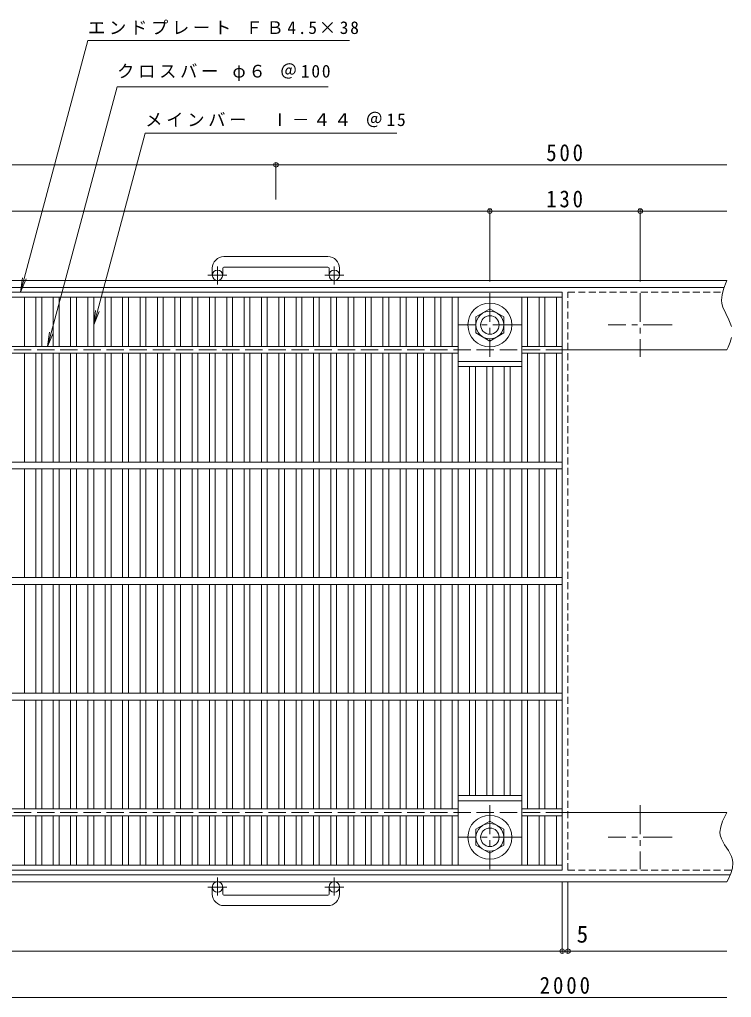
# Model space of a CAD drawing. Units: millimetres at full size, sheet at 1:5; details may follow other scales. Extents: x -903 to 930, y -691 to 665.
# Drawn here: x -297 to 319, y -180 to 665 of the extents above; entities that cross this region are included whole.
import ezdxf
from ezdxf.enums import TextEntityAlignment as Align

# ---------------------------------------------------------------- set-up
doc = ezdxf.new("R2010")
doc.units = ezdxf.units.MM
doc.header["$LTSCALE"] = 5
doc.header["$PDMODE"] = 32
doc.header["$PDSIZE"] = 4
for name, pattern in [('CHAIN1', [8, 5, -1, 1, -1]), ('DASHED1', [1.8, 1.2, -0.6]), ('DASHED3', [4, 3, -1])]:
    doc.linetypes.add(name, pattern=pattern)
for name, color, linetype, lineweight in [('E-1', 2, 'Continuous', 9), ('E-2', 3, 'Continuous', 9), ('E-4', 7, 'Continuous', 9), ('E-5', 7, 'Continuous', 9), ('E-A', 2, 'Continuous', 9)]:
    doc.layers.add(name, color=color, linetype=linetype, lineweight=lineweight)
doc.styles.add('ＭＳ ゴシック', font='')
doc.styles.get('ＭＳ ゴシック').set_extended_font_data('MS Gothic')

msp = doc.modelspace()

# ---------------------------------------------------------------- linework, layer by layer
at = {"layer": 'E-1'}
for p, q in [((-29.999, 460.442), (-120, 460.442)), ((-130, 450.444), (-130, 444.344)), ((-121, 450.444), (-121, 444.344)), ((-120, 451.442), (-29.999, 451.442)), ((-28.999, 450.442), (-28.999, 444.343)), ((-20, 450.442), (-20, 444.343)), ((315.001, 439.843), (-825, 439.843)), ((315.001, 439.843), (313.882, 437.048)), ((312.715, 433.842), (-825, 433.842)), ((312.132, 432.241), (310.874, 427.469)), ((313.882, 437.048), (312.132, 432.241)), ((310.874, 427.469), (310.421, 422.753)), ((310.421, 422.753), (310.65, 420.053)), ((310.65, 420.053), (311.484, 416.778)), ((311.484, 416.778), (313.905, 411.204)), ((313.905, 411.204), (316.726, 405.669)), ((316.726, 405.669), (318.963, 400.111)), ((319.039, 390.459), (317.757, 386.36)), ((316.066, 382.238), (315.001, 379.842)), ((317.757, 386.36), (316.066, 382.238)), ((315.001, 379.842), (173.501, 379.842)), ((315.001, -20.158), (173.501, -20.158)), ((317.68, -74.158), (-825, -74.158)), ((315.001, -80.158), (-825, -80.158)), ((-130, -90.758), (-130, -84.658)), ((-121, -90.758), (-121, -84.658)), ((-120, -91.758), (-29.999, -91.758)), ((-28.999, -90.758), (-28.999, -84.658)), ((-20, -90.758), (-20, -84.658)), ((-29.999, -100.758), (-120, -100.758))]:
    msp.add_line(p, q, dxfattribs=at)
at = {"layer": 'E-1', "linetype": 'CHAIN1'}
for p, q in [((-125.5, 436.236), (-125.5, 451.834)), ((-24.5, 436.234), (-24.5, 451.832)), ((-117.337, 444.344), (-133.744, 444.344)), ((-16.336, 444.343), (-32.744, 444.343)), ((-125.5, -76.551), (-125.5, -92.148)), ((-24.5, -76.551), (-24.5, -92.148)), ((-117.337, -84.658), (-133.744, -84.658)), ((-16.336, -84.658), (-32.744, -84.658))]:
    msp.add_line(p, q, dxfattribs=at)
at = {"layer": 'E-1', "linetype": 'DASHED3'}
for p, q in [((173.501, 379.842), (-825, 379.842)), ((173.501, -20.158), (-825, -20.158))]:
    msp.add_line(p, q, dxfattribs=at)
at = {"layer": 'E-1'}
msp.add_lwpolyline([(315.001, -20.158), (313.549, -22.978), (311.27, -27.819), (309.616, -32.601), (308.981, -37.289), (309.235, -39.949), (310.171, -42.969), (312.924, -48.072), (316.207, -53.132), (318.965, -58.253), (319.907, -61.292), (320.167, -63.826), (319.657, -68.293), (318.239, -72.852), (316.263, -77.469), (315.001, -80.158)], dxfattribs=at)
for centre in [(-125.5, 444.344), (-24.5, 444.343), (-125.5, -84.658), (-24.5, -84.658)]:
    msp.add_circle(centre, 4.5, dxfattribs=at)
for centre, radius, start, end in [((-120, 450.444), 10, 90, 180), ((-29.999, 450.442), 10, 0, 90), ((-120, 450.444), 1, 90, 180), ((-29.999, 450.442), 1, 0, 90), ((-120, -90.758), 10, 180, 270), ((-120, -90.758), 1, 180, 270), ((-29.999, -90.758), 10, 270, 0), ((-29.999, -90.758), 1, 270, 0)]:
    msp.add_arc(centre, radius, start, end, dxfattribs=at)
at = {"layer": 'E-2'}
for p, q in [((-822.5, 429.842), (172.5, 429.842)), ((-822.5, 425.341), (172.5, 425.341)), ((-292.5, 382.842), (-292.5, 425.341)), ((-282.5, 382.842), (-282.5, 425.341)), ((-277.5, 382.842), (-277.5, 425.341)), ((-267.5, 382.842), (-267.5, 425.341)), ((-262.5, 382.842), (-262.5, 425.341)), ((-252.5, 382.842), (-252.5, 425.341)), ((-247.5, 382.842), (-247.5, 425.341)), ((-237.5, 382.842), (-237.5, 425.341)), ((-232.5, 382.842), (-232.5, 425.341)), ((-222.5, 382.842), (-222.5, 425.341)), ((-217.5, 382.842), (-217.5, 425.341)), ((-207.5, 382.842), (-207.5, 425.341)), ((-202.5, 382.842), (-202.5, 425.341)), ((-192.5, 382.842), (-192.5, 425.341)), ((-187.5, 382.842), (-187.5, 425.341)), ((-177.5, 382.842), (-177.5, 425.341)), ((-172.5, 382.842), (-172.5, 425.341)), ((-162.5, 382.842), (-162.5, 425.341)), ((-157.5, 382.842), (-157.5, 425.341)), ((-147.5, 382.842), (-147.5, 425.341)), ((-142.5, 382.842), (-142.5, 425.341)), ((-132.5, 382.842), (-132.5, 425.341)), ((-127.5, 382.842), (-127.5, 425.341)), ((-117.5, 382.842), (-117.5, 425.341)), ((-112.5, 382.842), (-112.5, 425.341)), ((-102.5, 382.842), (-102.5, 425.341)), ((-97.5, 382.842), (-97.5, 425.341)), ((-87.5, 382.842), (-87.5, 425.341)), ((-82.5, 382.842), (-82.5, 425.341)), ((-72.5, 382.842), (-72.5, 425.341)), ((-67.5, 382.842), (-67.5, 425.341)), ((-57.5, 382.842), (-57.5, 425.341)), ((-52.5, 382.842), (-52.5, 425.341)), ((-42.501, 382.842), (-42.501, 425.341)), ((-37.5, 382.842), (-37.5, 425.341)), ((-27.5, 382.842), (-27.5, 425.341)), ((-22.5, 382.842), (-22.5, 425.341)), ((-12.5, 382.842), (-12.5, 425.341)), ((-7.5, 382.842), (-7.5, 425.341)), ((2.5, 382.842), (2.5, 425.341)), ((7.5, 382.842), (7.5, 425.341)), ((17.5, 382.842), (17.5, 425.341)), ((22.5, 382.842), (22.5, 425.341)), ((32.5, 382.842), (32.5, 425.341)), ((37.5, 382.842), (37.5, 425.341)), ((47.5, 382.842), (47.5, 425.341)), ((52.5, 382.842), (52.5, 425.341)), ((62.5, 382.842), (62.5, 425.341)), ((67.5, 382.842), (67.5, 425.341)), ((77.5, 382.842), (77.5, 425.341)), ((82.5, 282.842), (82.5, 425.341)), ((137.499, 282.842), (137.499, 425.341)), ((142.5, 382.842), (142.5, 425.341)), ((152.499, 382.842), (152.499, 425.341)), ((157.5, 382.842), (157.5, 425.341)), ((167.5, 382.842), (167.5, 425.341)), ((172.5, -70.159), (172.5, 429.842)), ((82.5, 382.842), (-732.5, 382.842)), ((172.5, 382.842), (137.499, 382.842)), ((82.5, 376.841), (-732.5, 376.841)), ((-292.5, 282.842), (-292.5, 376.841)), ((-282.5, 282.842), (-282.5, 376.841)), ((-277.5, 282.842), (-277.5, 376.841)), ((-267.5, 282.842), (-267.5, 376.841)), ((-262.5, 282.842), (-262.5, 376.841)), ((-252.5, 282.842), (-252.5, 376.841)), ((-247.5, 282.842), (-247.5, 376.841)), ((-237.5, 282.842), (-237.5, 376.841)), ((-232.5, 282.842), (-232.5, 376.841)), ((-222.5, 282.842), (-222.5, 376.841)), ((-217.5, 282.842), (-217.5, 376.841)), ((-207.5, 282.842), (-207.5, 376.841)), ((-202.5, 282.842), (-202.5, 376.841)), ((-192.5, 282.842), (-192.5, 376.841)), ((-187.5, 282.842), (-187.5, 376.841)), ((-177.5, 282.842), (-177.5, 376.841)), ((-172.5, 282.842), (-172.5, 376.841)), ((-162.5, 282.842), (-162.5, 376.841)), ((-157.5, 282.842), (-157.5, 376.841)), ((-147.5, 282.842), (-147.5, 376.841)), ((-142.5, 282.842), (-142.5, 376.841)), ((-132.5, 282.842), (-132.5, 376.841)), ((-127.5, 282.842), (-127.5, 376.841)), ((-117.5, 282.842), (-117.5, 376.841)), ((-112.5, 282.842), (-112.5, 376.841)), ((-102.5, 282.842), (-102.5, 376.841)), ((-97.5, 282.842), (-97.5, 376.841)), ((-87.5, 282.842), (-87.5, 376.841)), ((-82.5, 282.842), (-82.5, 376.841)), ((-72.5, 282.842), (-72.5, 376.841)), ((-67.5, 282.842), (-67.5, 376.841)), ((-57.5, 282.842), (-57.5, 376.841)), ((-52.5, 282.842), (-52.5, 376.841)), ((-42.501, 282.842), (-42.501, 376.841)), ((-37.5, 282.842), (-37.5, 376.841)), ((-27.5, 282.842), (-27.5, 376.841)), ((-22.5, 282.842), (-22.5, 376.841)), ((-12.5, 282.842), (-12.5, 376.841)), ((-7.5, 282.842), (-7.5, 376.841)), ((2.5, 282.842), (2.5, 376.841)), ((7.5, 282.842), (7.5, 376.841)), ((17.5, 282.842), (17.5, 376.841)), ((22.5, 282.842), (22.5, 376.841)), ((32.5, 282.842), (32.5, 376.841)), ((37.5, 282.842), (37.5, 376.841)), ((47.5, 282.842), (47.5, 376.841)), ((52.5, 282.842), (52.5, 376.841)), ((62.5, 282.842), (62.5, 376.841)), ((67.5, 282.842), (67.5, 376.841)), ((77.5, 282.842), (77.5, 376.841)), ((172.5, 376.841), (137.499, 376.841)), ((142.5, 282.842), (142.5, 376.841)), ((152.499, 282.842), (152.499, 376.841)), ((157.5, 282.842), (157.5, 376.841)), ((167.5, 282.842), (167.5, 376.841)), ((82.5, 369.841), (137.499, 369.841)), ((82.5, 365.342), (137.499, 365.342)), ((92.5, 282.842), (92.5, 365.342)), ((97.5, 282.842), (97.5, 365.342)), ((107.5, 282.842), (107.5, 365.342)), ((112.5, 282.842), (112.5, 365.342)), ((122.5, 282.842), (122.5, 365.342)), ((127.5, 282.842), (127.5, 365.342)), ((172.5, 282.842), (-822.5, 282.842)), ((172.5, 276.842), (-822.5, 276.842)), ((-292.5, 182.842), (-292.5, 276.842)), ((-282.5, 182.842), (-282.5, 276.842)), ((-277.5, 182.842), (-277.5, 276.842)), ((-267.5, 182.842), (-267.5, 276.842)), ((-262.5, 182.842), (-262.5, 276.842)), ((-252.5, 182.842), (-252.5, 276.842)), ((-247.5, 182.842), (-247.5, 276.842)), ((-237.5, 182.842), (-237.5, 276.842)), ((-232.5, 182.842), (-232.5, 276.842)), ((-222.5, 182.842), (-222.5, 276.842)), ((-217.5, 182.842), (-217.5, 276.842)), ((-207.5, 182.842), (-207.5, 276.842)), ((-202.5, 182.842), (-202.5, 276.842)), ((-192.5, 182.842), (-192.5, 276.842)), ((-187.5, 182.842), (-187.5, 276.842)), ((-177.5, 182.842), (-177.5, 276.842)), ((-172.5, 182.842), (-172.5, 276.842)), ((-162.5, 182.842), (-162.5, 276.842)), ((-157.5, 182.842), (-157.5, 276.842)), ((-147.5, 182.842), (-147.5, 276.842)), ((-142.5, 182.842), (-142.5, 276.842)), ((-132.5, 182.842), (-132.5, 276.842)), ((-127.5, 182.842), (-127.5, 276.842)), ((-117.5, 182.842), (-117.5, 276.842)), ((-112.5, 182.842), (-112.5, 276.842)), ((-102.5, 182.842), (-102.5, 276.842)), ((-97.5, 182.842), (-97.5, 276.842)), ((-87.5, 182.842), (-87.5, 276.842)), ((-82.5, 182.842), (-82.5, 276.842)), ((-72.5, 182.842), (-72.5, 276.842)), ((-67.5, 182.842), (-67.5, 276.842)), ((-57.5, 182.842), (-57.5, 276.842)), ((-52.5, 182.842), (-52.5, 276.842)), ((-42.501, 182.842), (-42.501, 276.842)), ((-37.5, 182.842), (-37.5, 276.842)), ((-27.5, 182.842), (-27.5, 276.842)), ((-22.5, 182.842), (-22.5, 276.842)), ((-12.5, 182.842), (-12.5, 276.842)), ((-7.5, 182.842), (-7.5, 276.842)), ((2.5, 182.842), (2.5, 276.842)), ((7.5, 182.842), (7.5, 276.842)), ((17.5, 182.842), (17.5, 276.842)), ((22.5, 182.842), (22.5, 276.842)), ((32.5, 182.842), (32.5, 276.842)), ((37.5, 182.842), (37.5, 276.842)), ((47.5, 182.842), (47.5, 276.842)), ((52.5, 182.842), (52.5, 276.842)), ((62.5, 182.842), (62.5, 276.842)), ((67.5, 182.842), (67.5, 276.842)), ((77.5, 182.842), (77.5, 276.842)), ((82.5, 182.842), (82.5, 276.842)), ((92.5, 182.842), (92.5, 276.842)), ((97.5, 182.842), (97.5, 276.842)), ((107.5, 182.842), (107.5, 276.842)), ((112.5, 182.842), (112.5, 276.842)), ((122.5, 182.842), (122.5, 276.842)), ((127.5, 182.842), (127.5, 276.842)), ((137.499, 182.842), (137.499, 276.842)), ((142.5, 182.842), (142.5, 276.842)), ((152.499, 182.842), (152.499, 276.842)), ((157.5, 182.842), (157.5, 276.842)), ((167.5, 182.842), (167.5, 276.842)), ((172.5, 182.842), (-822.5, 182.842)), ((172.5, 176.842), (-822.5, 176.842)), ((-292.5, 82.842), (-292.5, 176.842)), ((-282.5, 82.842), (-282.5, 176.842)), ((-277.5, 82.842), (-277.5, 176.842)), ((-267.5, 82.842), (-267.5, 176.842)), ((-262.5, 82.842), (-262.5, 176.842)), ((-252.5, 82.842), (-252.5, 176.842)), ((-247.5, 82.842), (-247.5, 176.842)), ((-237.5, 82.842), (-237.5, 176.842)), ((-232.5, 82.842), (-232.5, 176.842)), ((-222.5, 82.842), (-222.5, 176.842)), ((-217.5, 82.842), (-217.5, 176.842)), ((-207.5, 82.842), (-207.5, 176.842)), ((-202.5, 82.842), (-202.5, 176.842)), ((-192.5, 82.842), (-192.5, 176.842)), ((-187.5, 82.842), (-187.5, 176.842)), ((-177.5, 82.842), (-177.5, 176.842)), ((-172.5, 82.842), (-172.5, 176.842)), ((-162.5, 82.842), (-162.5, 176.842)), ((-157.5, 82.842), (-157.5, 176.842)), ((-147.5, 82.842), (-147.5, 176.842)), ((-142.5, 82.842), (-142.5, 176.842)), ((-132.5, 82.842), (-132.5, 176.842)), ((-127.5, 82.842), (-127.5, 176.842)), ((-117.5, 82.842), (-117.5, 176.842)), ((-112.5, 82.842), (-112.5, 176.842)), ((-102.5, 82.842), (-102.5, 176.842)), ((-97.5, 82.842), (-97.5, 176.842)), ((-87.5, 82.842), (-87.5, 176.842)), ((-82.5, 82.842), (-82.5, 176.842)), ((-72.5, 82.842), (-72.5, 176.842)), ((-67.5, 82.842), (-67.5, 176.842)), ((-57.5, 82.842), (-57.5, 176.842)), ((-52.5, 82.842), (-52.5, 176.842)), ((-42.501, 82.842), (-42.501, 176.842)), ((-37.5, 82.842), (-37.5, 176.842)), ((-27.5, 82.842), (-27.5, 176.842)), ((-22.5, 82.842), (-22.5, 176.842)), ((-12.5, 82.842), (-12.5, 176.842)), ((-7.5, 82.842), (-7.5, 176.842)), ((2.5, 82.842), (2.5, 176.842)), ((7.5, 82.842), (7.5, 176.842)), ((17.5, 82.842), (17.5, 176.842)), ((22.5, 82.842), (22.5, 176.842)), ((32.5, 82.842), (32.5, 176.842)), ((37.5, 82.842), (37.5, 176.842)), ((47.5, 82.842), (47.5, 176.842)), ((52.5, 82.842), (52.5, 176.842)), ((62.5, 82.842), (62.5, 176.842)), ((67.5, 82.842), (67.5, 176.842)), ((77.5, 82.842), (77.5, 176.842)), ((82.5, 82.842), (82.5, 176.842)), ((92.5, 82.842), (92.5, 176.842)), ((97.5, 82.842), (97.5, 176.842)), ((107.5, 82.842), (107.5, 176.842)), ((112.5, 82.842), (112.5, 176.842)), ((122.5, 82.842), (122.5, 176.842)), ((127.5, 82.842), (127.5, 176.842)), ((137.499, 82.842), (137.499, 176.842)), ((142.5, 82.842), (142.5, 176.842)), ((152.499, 82.842), (152.499, 176.842)), ((157.5, 82.842), (157.5, 176.842)), ((167.5, 82.842), (167.5, 176.842)), ((172.5, 82.842), (-822.5, 82.842)), ((172.5, 76.842), (-822.5, 76.842)), ((-292.5, -17.158), (-292.5, 76.842)), ((-282.5, -17.158), (-282.5, 76.842)), ((-277.5, -17.158), (-277.5, 76.842)), ((-267.5, -17.158), (-267.5, 76.842)), ((-262.5, -17.158), (-262.5, 76.842)), ((-252.5, -17.158), (-252.5, 76.842)), ((-247.5, -17.158), (-247.5, 76.842)), ((-237.5, -17.158), (-237.5, 76.842)), ((-232.5, -17.158), (-232.5, 76.842)), ((-222.5, -17.158), (-222.5, 76.842)), ((-217.5, -17.158), (-217.5, 76.842)), ((-207.5, -17.158), (-207.5, 76.842)), ((-202.5, -17.158), (-202.5, 76.842)), ((-192.5, -17.158), (-192.5, 76.842)), ((-187.5, -17.158), (-187.5, 76.842)), ((-177.5, -17.158), (-177.5, 76.842)), ((-172.5, -17.158), (-172.5, 76.842)), ((-162.5, -17.158), (-162.5, 76.842)), ((-157.5, -17.158), (-157.5, 76.842)), ((-147.5, -17.158), (-147.5, 76.842)), ((-142.5, -17.158), (-142.5, 76.842)), ((-132.5, -17.158), (-132.5, 76.842)), ((-127.5, -17.158), (-127.5, 76.842)), ((-117.5, -17.158), (-117.5, 76.842)), ((-112.5, -17.158), (-112.5, 76.842)), ((-102.5, -17.158), (-102.5, 76.842)), ((-97.5, -17.158), (-97.5, 76.842)), ((-87.5, -17.158), (-87.5, 76.842)), ((-82.5, -17.158), (-82.5, 76.842)), ((-72.5, -17.158), (-72.5, 76.842)), ((-67.5, -17.158), (-67.5, 76.842)), ((-57.5, -17.158), (-57.5, 76.842)), ((-52.5, -17.158), (-52.5, 76.842)), ((-42.501, -17.158), (-42.501, 76.842)), ((-37.5, -17.158), (-37.5, 76.842)), ((-27.5, -17.158), (-27.5, 76.842)), ((-22.5, -17.158), (-22.5, 76.842)), ((-12.5, -17.158), (-12.5, 76.842)), ((-7.5, -17.158), (-7.5, 76.842)), ((2.5, -17.158), (2.5, 76.842)), ((7.5, -17.158), (7.5, 76.842)), ((17.5, -17.158), (17.5, 76.842)), ((22.5, -17.158), (22.5, 76.842)), ((32.5, -17.158), (32.5, 76.842)), ((37.5, -17.158), (37.5, 76.842)), ((47.5, -17.158), (47.5, 76.842)), ((52.5, -17.158), (52.5, 76.842)), ((62.5, -17.158), (62.5, 76.842)), ((67.5, -17.158), (67.5, 76.842)), ((77.5, -17.158), (77.5, 76.842)), ((82.5, -65.659), (82.5, 76.842)), ((92.5, -5.659), (92.5, 76.842)), ((97.5, -5.659), (97.5, 76.842)), ((107.5, -5.659), (107.5, 76.842)), ((112.5, -5.659), (112.5, 76.842)), ((122.5, -5.659), (122.5, 76.842)), ((127.5, -5.659), (127.5, 76.842)), ((137.499, -65.659), (137.499, 76.842)), ((142.5, -17.158), (142.5, 76.842)), ((152.499, -17.158), (152.499, 76.842)), ((157.5, -17.158), (157.5, 76.842)), ((167.5, -17.158), (167.5, 76.842)), ((82.5, -5.659), (137.499, -5.659)), ((82.5, -10.159), (137.499, -10.159)), ((82.5, -17.158), (-732.5, -17.158)), ((82.5, -23.158), (-732.5, -23.158)), ((-292.5, -65.659), (-292.5, -23.158)), ((-282.5, -65.659), (-282.5, -23.158)), ((-277.5, -65.659), (-277.5, -23.158)), ((-267.5, -65.659), (-267.5, -23.158)), ((-262.5, -65.659), (-262.5, -23.158)), ((-252.5, -65.659), (-252.5, -23.158)), ((-247.5, -65.659), (-247.5, -23.158)), ((-237.5, -65.659), (-237.5, -23.158)), ((-232.5, -65.659), (-232.5, -23.158)), ((-222.5, -65.659), (-222.5, -23.158)), ((-217.5, -65.659), (-217.5, -23.158)), ((-207.5, -65.659), (-207.5, -23.158)), ((-202.5, -65.659), (-202.5, -23.158)), ((-192.5, -65.659), (-192.5, -23.158)), ((-187.5, -65.659), (-187.5, -23.158)), ((-177.5, -65.659), (-177.5, -23.158)), ((-172.5, -65.659), (-172.5, -23.158)), ((-162.5, -65.659), (-162.5, -23.158)), ((-157.5, -65.659), (-157.5, -23.158)), ((-147.5, -65.659), (-147.5, -23.158)), ((-142.5, -65.659), (-142.5, -23.158)), ((-132.5, -65.659), (-132.5, -23.158)), ((-127.5, -65.659), (-127.5, -23.158)), ((-117.5, -65.659), (-117.5, -23.158)), ((-112.5, -65.659), (-112.5, -23.158)), ((-102.5, -65.659), (-102.5, -23.158)), ((-97.5, -65.659), (-97.5, -23.158)), ((-87.5, -65.659), (-87.5, -23.158)), ((-82.5, -65.659), (-82.5, -23.158)), ((-72.5, -65.659), (-72.5, -23.158)), ((-67.5, -65.659), (-67.5, -23.158)), ((-57.5, -65.659), (-57.5, -23.158)), ((-52.5, -65.659), (-52.5, -23.158)), ((-42.501, -65.659), (-42.501, -23.158)), ((-37.5, -65.659), (-37.5, -23.158)), ((-27.5, -65.659), (-27.5, -23.158)), ((-22.5, -65.659), (-22.5, -23.158)), ((-12.5, -65.659), (-12.5, -23.158)), ((-7.5, -65.659), (-7.5, -23.158)), ((2.5, -65.659), (2.5, -23.158)), ((7.5, -65.659), (7.5, -23.158)), ((17.5, -65.659), (17.5, -23.158)), ((22.5, -65.659), (22.5, -23.158)), ((32.5, -65.659), (32.5, -23.158)), ((37.5, -65.659), (37.5, -23.158)), ((47.5, -65.659), (47.5, -23.158)), ((52.5, -65.659), (52.5, -23.158)), ((62.5, -65.659), (62.5, -23.158)), ((67.5, -65.659), (67.5, -23.158)), ((77.5, -65.659), (77.5, -23.158)), ((172.5, -17.158), (137.499, -17.158)), ((172.5, -23.158), (137.499, -23.158)), ((142.5, -65.659), (142.5, -23.158)), ((152.499, -65.659), (152.499, -23.158)), ((157.5, -65.659), (157.5, -23.158)), ((167.5, -65.659), (167.5, -23.158)), ((172.5, -65.659), (-822.5, -65.659)), ((172.5, -70.159), (-822.5, -70.159))]:
    msp.add_line(p, q, dxfattribs=at)
at = {"layer": 'E-2', "linetype": 'DASHED1'}
for p, q in [((177.5, -70.159), (177.5, 429.842)), ((177.5, 429.842), (311.499, 429.842)), ((177.5, -70.159), (318.846, -70.159))]:
    msp.add_line(p, q, dxfattribs=at)
at = {"layer": 'E-4'}
for p, q in [((-75, 541.343), (-75, 509.843)), ((-575, 539.843), (-75, 539.843)), ((-75, 539.843), (315.001, 539.843)), ((-760, 499.843), (110.001, 499.843)), ((110.001, 501.343), (110.001, 438.979)), ((110.001, 499.843), (240.001, 499.843)), ((240.001, 501.343), (240.001, 438.979)), ((240.001, 499.843), (315.001, 499.843)), ((172.5, -141.658), (172.5, -80.159)), ((177.5, -141.658), (177.5, -80.159)), ((-822.5, -140.158), (172.5, -140.158)), ((172.5, -140.158), (177.5, -140.158)), ((177.5, -140.158), (315.001, -140.158)), ((-825, -180.158), (315.001, -180.158))]:
    msp.add_line(p, q, dxfattribs=at)
for p in [(-75, 539.843), (110.001, 499.843), (240.001, 499.843), (172.5, -140.158), (177.5, -140.158)]:
    msp.add_point(p, dxfattribs=at)
at = {"layer": 'E-5'}
for p, q in [((-237.523, 647.343), (-295.802, 429.842)), ((-237.523, 647.343), (-11.273, 647.343)), ((-212.345, 607.343), (-272.5, 382.842)), ((-212.345, 607.343), (-29.845, 607.343)), ((-188.04, 567.343), (-232.5, 401.414)), ((-188.04, 567.343), (29.46, 567.343)), ((-295.802, 429.842), (-294.17, 442.235)), ((-295.802, 429.842), (-291.018, 441.39)), ((-232.5, 401.414), (-230.868, 413.807)), ((-232.5, 401.414), (-227.716, 412.962)), ((-272.5, 382.842), (-270.869, 395.235)), ((-272.5, 382.842), (-267.717, 394.39))]:
    msp.add_line(p, q, dxfattribs=at)
at = {"layer": 'E-A', "linetype": 'CHAIN1'}
for p, q in [((110.001, 428.979), (110.001, 373.705)), ((240.001, 428.979), (240.001, 373.705)), ((137.638, 401.342), (82.364, 401.342)), ((267.638, 401.342), (212.364, 401.342)), ((110.001, -14.023), (110.001, -69.297)), ((240.001, -14.023), (240.001, -69.296)), ((137.638, -41.659), (82.364, -41.659)), ((267.638, -41.659), (212.364, -41.659))]:
    msp.add_line(p, q, dxfattribs=at)
at = {"layer": 'E-A'}
for p, q in [((98.001, 408.27), (110.001, 415.198)), ((110.001, 415.198), (122.001, 408.27)), ((98.001, 394.414), (98.001, 408.27)), ((122.001, 408.27), (122.001, 394.414)), ((110.001, 387.485), (98.001, 394.414)), ((122.001, 394.414), (110.001, 387.485))]:
    msp.add_line(p, q, dxfattribs=at)
msp.add_lwpolyline([(122.001, -48.587), (122.001, -34.731), (110.001, -27.802), (98.001, -34.731), (98.001, -48.587), (110.001, -55.516)], close=True, dxfattribs=at)
for centre, radius in [((110.001, 401.342), 19), ((110.001, 401.342), 12), ((110.001, 401.342), 8), ((110.001, -41.659), 19), ((110.001, -41.659), 12), ((110.001, -41.659), 8)]:
    msp.add_circle(centre, radius, dxfattribs=at)

# ---------------------------------------------------------------- texts
at = {"layer": 'E-4', "color": 2, "style": 'ＭＳ ゴシック'}
msp.add_text('5', height=14.66, dxfattribs=at).set_placement((185, -137.158), align=Align.BOTTOM_LEFT)
at = {"layer": 'E-4', "color": 2, "char_height": 14.66, "attachment_point": 7, "style": 'ＭＳ ゴシック'}
for s, insert in [('\\T1.27;\\W0.9;500', (158.75, 542.843)), ('\\T1.27;\\W0.9;130', (158.751, 502.843)), ('\\T1.28;\\W0.9;2000', (153.125, -177.158))]:
    msp.add_mtext(s, dxfattribs=dict(at, insert=insert))
at = {"layer": 'E-5', "char_height": 11, "attachment_point": 7, "style": 'ＭＳ ゴシック'}
for s, insert in [('\\T1.21;エンドプレート\\~ＦＢ4.5×38', (-237.523, 652.343)), ('\\T1.21;クロスバー\\~φ６\\~＠100', (-212.345, 612.343)), ('\\T1.21;メインバー\\~\\~Ⅰ－４４\\~＠15', (-188.04, 572.343))]:
    msp.add_mtext(s, dxfattribs=dict(at, insert=insert))

doc.saveas('drawing.dxf')
